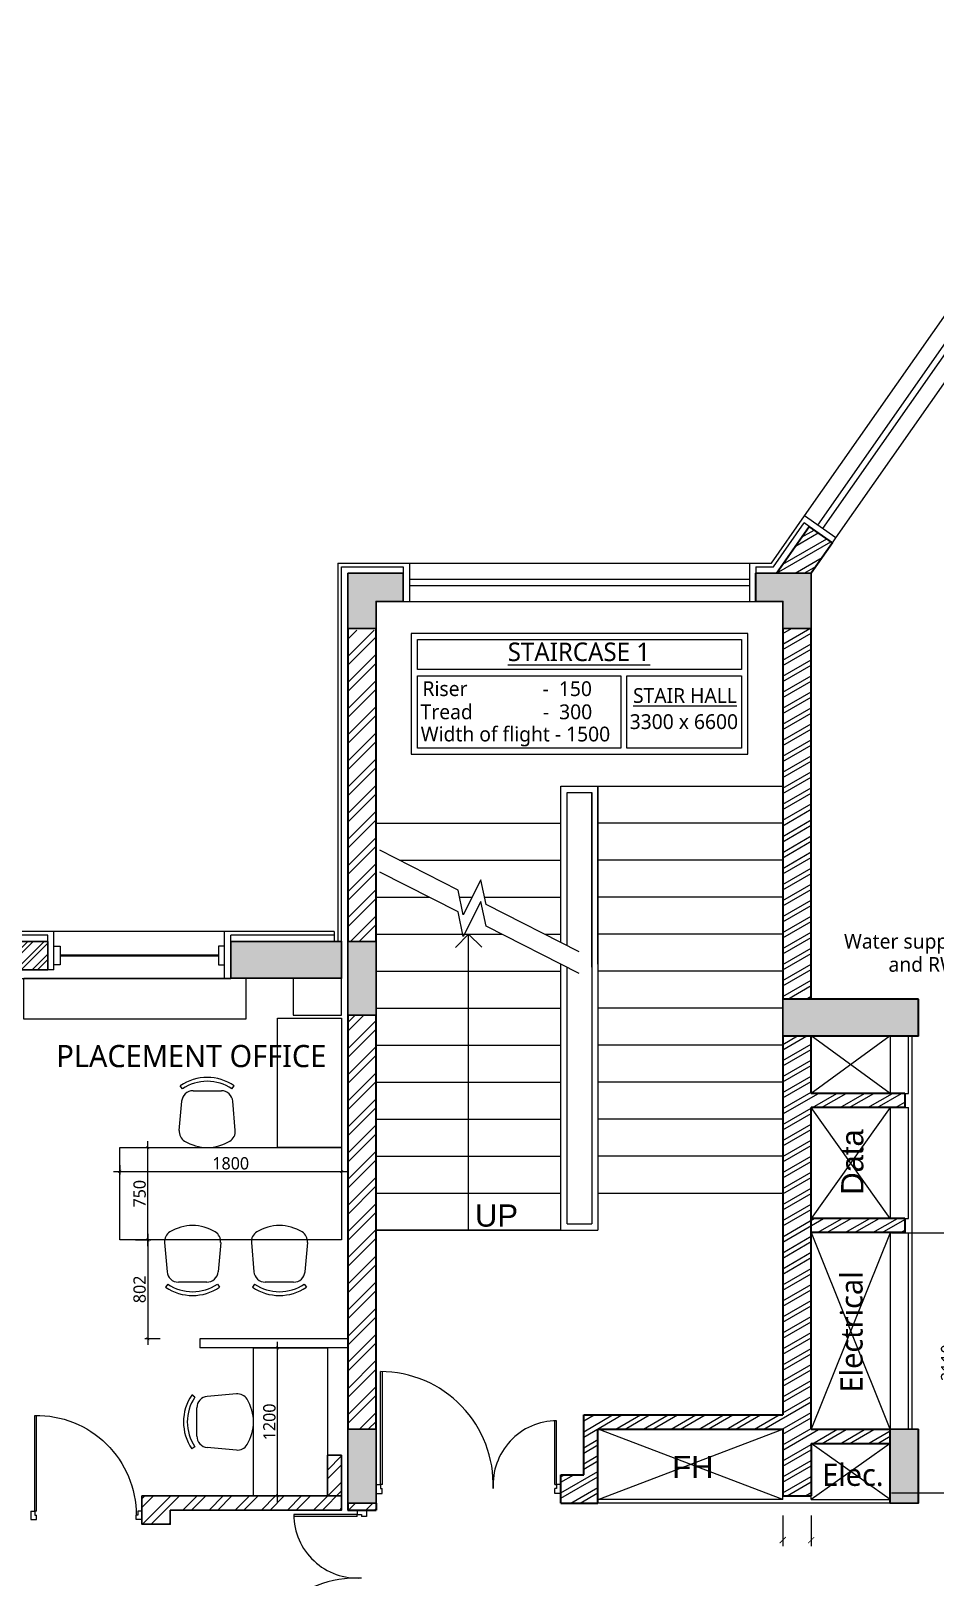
# Model space of a CAD drawing. Header units: millimetres. Extents: x 897770 to 1185420, y -692043 to -233237.
# Drawn here: x 924932 to 932268, y -358838 to -346295 of the extents above; entities that cross this region are included whole.
import ezdxf

# ---------------------------------------------------------------- set-up
doc = ezdxf.new("R2010")
doc.units = ezdxf.units.MM
doc.header["$MEASUREMENT"] = 0
doc.header["$PDMODE"] = 67
doc.layers.get('Defpoints').update_dxf_attribs({"color": 6})
for name, color, linetype in [('A-Anno Tags', 6, 'Continuous'), ('A-Elevation', 4, 'Continuous'), ('A-Steps', 3, 'Continuous'), ('A-Wall Patt', 8, 'Continuous'), ('A-Window', 4, 'Continuous'), ('S-Conc Patt', 9, 'Continuous')]:
    doc.layers.add(name, color=color, linetype=linetype)
for name, color, linetype, lineweight in [('A-Detail Lines', 8, 'Continuous', 25), ('A-Door', 4, 'Continuous', 9), ('A-DTLS-Elevation', 4, 'Continuous', 25), ('A-Wall Sec', 1, 'Continuous', 30), ('A-WIN', 5, 'Continuous', 25), ('DW Tags', 7, 'Continuous', 13), ('ele l', 6, 'Continuous', 15), ('elevation', 4, 'Continuous', 13), ('Fire pipe', 80, 'Continuous', 15), ('frntr', 32, 'Continuous', 13), ('I-Furniture', 34, 'Continuous', 13), ('P-SANR-FIXT', 6, 'Continuous', 9), ('S-Concrete', 40, 'Continuous', 30), ('ST CLADDING PLAN', 6, 'Continuous', 9), ('text', 7, 'Continuous', 5)]:
    doc.layers.add(name, color=color, linetype=linetype, lineweight=lineweight)
doc.layers.add('hatch', color=7, linetype='Continuous', lineweight=0, true_color=0x525252)
doc.styles.get("Standard").update_dxf_attribs({"font": 'trebuc.ttf'})
doc.dimstyles.new('IIITD_WD_M @ 50', dxfattribs={"dimscale": 50, "dimtxt": 2, "dimasz": 0.5, "dimexe": 0.5, "dimexo": 0.25, "dimgap": 0.3, "dimtad": 1, "dimdec": 0, "dimrnd": 1, "dimzin": 0, "dimdsep": 46, "dimtxsty": 'Standard', "dimblk": 'ARCHTICK', "dimcen": 0.2, "dimdle": 1, "dimclrd": 8, "dimclre": 9, "dimadec": 0, "dimazin": 0, "dimtfac": 1, "dimtdec": 0, "dimtofl": 0, "dimtmove": 0, "dimatfit": 0, "dimfxl": 1, "dimtolj": 1, "dimtzin": 0, "dimlwd": -1, "dimlwe": -1, "dimarcsym": 0})

# ---------------------------------------------------------------- blocks, each defined once
blk = doc.blocks.new('Big Door Garbage')
at = {"layer": 'A-Detail Lines', "lineweight": 18}
for centre, radius, start, end in [((-12515, 128703), 515, 270, 3.8969), ((-11085, 128703), 915, 177.8078, 270)]:
    blk.add_arc(centre, radius, start, end, dxfattribs=at)
at = {"layer": 'ele l', "lineweight": 18}
for p, q in [((-12550, 128778), (-12500, 128778)), ((-12550, 128703), (-12550, 128778)), ((-12550, 128703), (-12515, 128703)), ((-12515, 128738), (-12500, 128738)), ((-12515, 128703), (-12515, 128738)), ((-12515, 128703), (-12515, 128188)), ((-12499, 128703), (-12515, 128703)), ((-12500, 128778), (-12500, 128738)), ((-12499, 128703), (-12499, 128188)), ((-11101, 128703), (-11101, 127788)), ((-11101, 128703), (-11085, 128703)), ((-11100, 128778), (-11100, 128738)), ((-11050, 128778), (-11100, 128778)), ((-11085, 128738), (-11100, 128738)), ((-11085, 128703), (-11085, 128738)), ((-11050, 128703), (-11085, 128703)), ((-11085, 128703), (-11085, 127788)), ((-11050, 128703), (-11050, 128778))]:
    blk.add_line(p, q, dxfattribs=at)
blk = doc.blocks.new('WEREWGFWERG')
at = {"layer": 'A-Wall Patt'}
h = blk.add_hatch(dxfattribs=at)
h.set_pattern_fill('ANSI32', color=256, scale=250, style=0)
h.set_pattern_definition([(45, (11200, 500), (-66.291261, 66.291261), []), (45, (11244.19, 500), (-66.291261, 66.291261), [])])
h.paths.add_polyline_path([(924568, -353681), (924568, -353911), (925068, -353911), (925068, -353681)])
at = {"layer": 'A-Detail Lines'}
for p, q in [((925068, -353631, 0), (924568, -353631, 0)), ((924568, -353681, 0), (924568, -353631, 0)), ((925068, -353681, 0), (925068, -353631, 0))]:
    blk.add_line(p, q, dxfattribs=at)
at = {"layer": 'A-Wall Sec', "elevation": 0}
blk.add_lwpolyline([(924568, -353911), (924568, -353681), (925068, -353681), (925068, -353911)], close=True, dxfattribs=at)
blk.add_lwpolyline([(924568, -353911), (924568, -353681), (925068, -353681), (925068, -353911)], close=True, dxfattribs=at)
at = {"layer": 'A-WIN', "color": 2, "lineweight": 40}
blk.add_line((926453, -353796, 0), (925168, -353796, 0), dxfattribs=at)
at = {"layer": 'A-WIN', "color": 2, "lineweight": 40, "elevation": 0}
blk.add_lwpolyline([(922568, -353796), (924468, -353796)], dxfattribs=at)
blk.add_lwpolyline([(922568, -353796), (924468, -353796)], dxfattribs=at)
at = {"layer": 'A-Window'}
for p, q in [((926503, -353601, 0), (925118, -353601, 0)), ((922518, -353981, 0), (926503, -353981, 0))]:
    blk.add_line(p, q, dxfattribs=at)
at = {"layer": 'A-Window', "elevation": 0}
for points in [[(922518, -353601), (924518, -353601)], [(922518, -353721), (922568, -353721), (922568, -353871), (922518, -353871)], [(924518, -353721), (924468, -353721), (924468, -353871), (924518, -353871)], [(925118, -353721), (925168, -353721), (925168, -353871), (925118, -353871)], [(926503, -353721), (926453, -353721), (926453, -353871), (926503, -353871)]]:
    blk.add_lwpolyline(points, dxfattribs=at)
at = {"layer": 'ST CLADDING PLAN'}
for p, q in [((922518, -353981), (922518, -353601)), ((924518, -353911, 0), (924518, -353601, 0)), ((925118, -353601, 0), (924518, -353601, 0)), ((925118, -353911, 0), (925118, -353601, 0)), ((926503, -353981, 0), (926503, -353601, 0)), ((924518, -353911, 0), (924568, -353911, 0)), ((925118, -353911, 0), (925068, -353911, 0)), ((922518, -353981, 0), (922468, -353981)), ((926503, -353981, 0), (926553, -353981, 0))]:
    blk.add_line(p, q, dxfattribs=at)
blk = doc.blocks.new('ABL_Door_S - 1000 x 2100-11-3 Second Floor Lvl')
at = {"layer": 'A-Door'}
blk.add_arc((-450, -2.5), 900, 269.04503, 0, dxfattribs=at)
at = {"layer": 'ele l'}
for p, q in [((-500, 37.5), (-450, 37.5)), ((-500, -37.5), (-500, 37.5)), ((-450, 37.5), (-450, -2.5)), ((450, 37.5), (450, -2.5)), ((500, 37.5), (450, 37.5)), ((500, -37.5), (500, 37.5)), ((-500, -37.5), (-465, -37.5)), ((-465, -2.5), (-450, -2.5)), ((-465, -37.5), (-465, -2.5)), ((-465, -37.5), (-465, -902.4)), ((-450, -37.5), (-465, -37.5)), ((-450, -37.5), (-450, -902.5)), ((465, -2.5), (450, -2.5)), ((465, -37.5), (465, -2.5)), ((500, -37.5), (465, -37.5))]:
    blk.add_line(p, q, dxfattribs=at)
blk = doc.blocks.new('chair1')
at = {"layer": 'frntr'}
for p, q in [((-320, 228), (-84, 207)), ((16, 201), (42, 219)), ((1, 115), (1, -115)), ((-320, -228), (-84, -207)), ((16, -201), (42, -219))]:
    blk.add_line(p, q, dxfattribs=at)
for centre, radius, start, end in [((-108, 0), 351, 148.407, 211.593), ((-328, 135), 92.9, 85.0303, 148.407), ((-92, 115), 92.9, 0, 85.0303), ((-278, 0), 356, 325.6197, 34.3803), ((-278, 0), 387, 325.6197, 34.3803), ((-92, -115), 92.9, 274.9697, 0), ((-328, -135), 92.9, 211.593, 274.9697)]:
    blk.add_arc(centre, radius, start, end, dxfattribs=at)
blk = doc.blocks.new('_ArchTick')
at = {"color": 0, "linetype": 'ByBlock', "const_width": 0.15}
blk.add_lwpolyline([(-0.5, -0.5), (0.5, 0.5)], dxfattribs=at)
blk = doc.blocks.new('*D1117')
at = {"layer": 'Defpoints', "color": 0, "transparency": 16777216}
for p in [(925653, -355484), (927453, -355484), (927453, -355548)]:
    blk.add_point(p, dxfattribs=at)
at = {"layer": 'P-SANR-FIXT', "color": 8, "transparency": 16777216}
blk.add_line((925603, -355548), (927503, -355548), dxfattribs=at)
at = {"layer": 'P-SANR-FIXT', "color": 9, "transparency": 16777216}
for p, q in [((925653, -355497), (925653, -355573)), ((927453, -355497), (927453, -355573))]:
    blk.add_line(p, q, dxfattribs=at)
at = {"layer": 'P-SANR-FIXT', "color": 8, "transparency": 16777216, "xscale": 25, "yscale": 25, "zscale": 25, "rotation": 180}
blk.add_blockref('_ArchTick', (925653, -355548), dxfattribs=at)
at = {"layer": 'P-SANR-FIXT', "color": 8, "transparency": 16777216, "xscale": 25, "yscale": 25, "zscale": 25}
blk.add_blockref('_ArchTick', (927453, -355548), dxfattribs=at)
at = {"layer": 'P-SANR-FIXT', "color": 0, "transparency": 16777216, "insert": (926553, -355482), "char_height": 100, "attachment_point": 5}
blk.add_mtext('\\A1;1800', dxfattribs=at)
blk = doc.blocks.new('*D1118')
at = {"layer": 'Defpoints', "color": 0, "transparency": 16777216}
for p in [(925653, -355353), (925880, -355353), (925653, -356103)]:
    blk.add_point(p, dxfattribs=at)
at = {"layer": 'P-SANR-FIXT', "color": 8, "transparency": 16777216}
blk.add_line((925880, -356153), (925880, -355303), dxfattribs=at)
at = {"layer": 'P-SANR-FIXT', "color": 9, "transparency": 16777216}
for p, q in [((925780, -355353), (925905, -355353)), ((925780, -356103), (925905, -356103))]:
    blk.add_line(p, q, dxfattribs=at)
at = {"layer": 'P-SANR-FIXT', "color": 8, "transparency": 16777216, "xscale": 25, "yscale": 25, "zscale": 25}
for p, rotation in [((925880, -355353), 90), ((925880, -356103), 270)]:
    blk.add_blockref('_ArchTick', p, dxfattribs=dict(at, rotation=rotation))
at = {"layer": 'P-SANR-FIXT', "color": 0, "transparency": 16777216, "insert": (925814, -355728), "char_height": 100, "attachment_point": 5, "rotation": 90}
blk.add_mtext('\\A1;750', dxfattribs=at)
blk = doc.blocks.new('*D1119')
at = {"layer": 'Defpoints', "color": 0, "transparency": 16777216}
for p in [(926738, -356979, 0), (926933, -356979), (926738, -358179, 0)]:
    blk.add_point(p, dxfattribs=at)
at = {"layer": 'P-SANR-FIXT', "color": 8, "transparency": 16777216}
blk.add_line((926933, -358229), (926933, -356929), dxfattribs=at)
at = {"layer": 'P-SANR-FIXT', "color": 9, "transparency": 16777216}
for p, q in [((926833, -356979), (926958, -356979)), ((926833, -358179), (926958, -358179))]:
    blk.add_line(p, q, dxfattribs=at)
at = {"layer": 'P-SANR-FIXT', "color": 8, "transparency": 16777216, "xscale": 25, "yscale": 25, "zscale": 25}
for p, rotation in [((926933, -356979), 90), ((926933, -358179), 270)]:
    blk.add_blockref('_ArchTick', p, dxfattribs=dict(at, rotation=rotation))
at = {"layer": 'P-SANR-FIXT', "color": 0, "transparency": 16777216, "insert": (926867, -357579), "char_height": 100, "attachment_point": 5, "rotation": 90}
blk.add_mtext('\\A1;1200', dxfattribs=at)
blk = doc.blocks.new('*D983')
at = {"layer": 'Defpoints', "color": 0, "transparency": 16777216}
for p in [(925653, -356103), (925880, -356904), (926303, -356904)]:
    blk.add_point(p, dxfattribs=at)
at = {"layer": 'P-SANR-FIXT', "color": 8, "transparency": 16777216}
blk.add_line((925880, -356053), (925880, -356954), dxfattribs=at)
at = {"layer": 'P-SANR-FIXT', "color": 9, "transparency": 16777216}
for p, q in [((925780, -356103), (925905, -356103)), ((925980, -356904), (925855, -356904))]:
    blk.add_line(p, q, dxfattribs=at)
at = {"layer": 'P-SANR-FIXT', "color": 8, "transparency": 16777216, "xscale": 25, "yscale": 25, "zscale": 25}
for p, rotation in [((925880, -356103), 90), ((925880, -356904), 270)]:
    blk.add_blockref('_ArchTick', p, dxfattribs=dict(at, rotation=rotation))
at = {"layer": 'P-SANR-FIXT', "color": 0, "transparency": 16777216, "insert": (925814, -356504), "char_height": 100, "attachment_point": 5, "rotation": 90}
blk.add_mtext('\\A1;802', dxfattribs=at)
blk = doc.blocks.new('ERFWERWERG')
at = {"layer": 'A-Detail Lines', "ltscale": 3}
for p, q in [((931903, -269525, 0), (931263, -269059, 0)), ((931903, -269059, 0), (931263, -269525)), ((931903, -270540, 0), (931263, -269640)), ((931903, -269640, 0), (931263, -270540)), ((931903, -270655, 0), (931263, -272249)), ((931903, -272249, 0), (931264, -270655)), ((931033, -272819), (929533, -272249)), ((929533, -272819), (931033, -272249)), ((931903, -272819), (931263, -272364)), ((931903, -272364), (931263, -272819))]:
    blk.add_line(p, q, dxfattribs=at)
at = {"layer": 'A-Elevation'}
for p, q in [((931903, -269059, 0), (931903, -269525, 0)), ((931903, -269640, 0), (931903, -270540, 0)), ((931903, -270655, 0), (931903, -272249, 0))]:
    blk.add_line(p, q, dxfattribs=at)
at = {"layer": 'A-Wall Sec', "lineweight": 35}
for p, q in [((932023, -269525), (932023, -269640)), ((932023, -270540), (932023, -270655)), ((931033, -272789), (931263, -272789))]:
    blk.add_line(p, q, dxfattribs=at)
at = {"layer": 'DW Tags'}
for p, q in [((931033, -272949), (931033, -273199)), ((931263, -272949), (931263, -273199))]:
    blk.add_line(p, q, dxfattribs=at)
at = {"layer": 'ele l'}
for p, q in [((932053, -269525, 0), (932053, -269059, 0)), ((932083, -272249, 0), (932083, -269059, 0)), ((932023, -269525), (932053, -269525, 0)), ((932023, -269640), (932053, -269640, 0)), ((932053, -270540, 0), (932053, -269640, 0)), ((932023, -270540), (932053, -270540, 0)), ((932023, -270655), (932053, -270655, 0)), ((932053, -272249, 0), (932053, -270655, 0)), ((931033, -272819), (931033, -272789)), ((931263, -272819), (931263, -272789)), ((931033, -272819), (929533, -272819)), ((931903, -272849), (929533, -272849)), ((931263, -272819), (931903, -272819))]:
    blk.add_line(p, q, dxfattribs=at)
at = {"layer": 'DW Tags', "xscale": 50, "yscale": 50, "zscale": 50}
blk.add_blockref('_ArchTick', (931033, -273149), dxfattribs=at)
at = {"layer": 'DW Tags', "xscale": 50, "yscale": 50, "zscale": 50, "rotation": 180}
blk.add_blockref('_ArchTick', (931263, -273149), dxfattribs=at)
at = {"layer": 'A-Anno Tags', "char_height": 180, "attachment_point": 5, "rotation": 90, "line_spacing_factor": 0.938532}
for s, insert in [('\\fArial|b0|i0|c0|p34|;Data', (931597, -270082)), ('Electrical', (931591, -271460))]:
    blk.add_mtext(s, dxfattribs=dict(at, insert=insert))
at = {"layer": 'A-Anno Tags', "char_height": 180, "attachment_point": 5, "line_spacing_factor": 0.938532}
for s, insert in [('{\\fArial|b0|i0|c0|p34;FH}', (930303, -272556)), ('Elec.', (931601, -272621))]:
    blk.add_mtext(s, dxfattribs=dict(at, insert=insert))
blk = doc.blocks.new('gf colmn')
at = {"layer": 'S-Conc Patt'}
for points in [[(675307, -265304), (675757, -265304), (675757, -265534), (675537, -265534), (675537, -265754), (675307, -265754)], [(679067, -265304), (678617, -265304), (678617, -265534), (678837, -265534), (678837, -265754), (679067, -265754)], [(675307, -268892), (675537, -268892), (675537, -268292), (675307, -268292)], [(679937, -269059), (679937, -268759), (678837, -268759), (678837, -269059)], [(675307, -272849), (675537, -272849), (675537, -272249), (675307, -272249)], [(679707, -272849), (679937, -272849), (679937, -272249), (679707, -272249)]]:
    blk.add_hatch(color=256, dxfattribs=at).paths.add_polyline_path(points)
at = {"layer": 'S-Concrete', "elevation": 0}
for points in [[(675307, -265304), (675757, -265304), (675757, -265534), (675537, -265534), (675537, -265754), (675307, -265754)], [(679067, -265304), (678617, -265304), (678617, -265534), (678837, -265534), (678837, -265754), (679067, -265754)], [(675537, -268292), (675307, -268292), (675307, -268892), (675537, -268892)], [(679937, -269059), (679937, -268759), (678837, -268759), (678837, -269059)], [(675537, -272249), (675307, -272249), (675307, -272849), (675537, -272849)], [(679937, -272249), (679707, -272249), (679707, -272849), (679937, -272849)]]:
    blk.add_lwpolyline(points, close=True, dxfattribs=at)
blk = doc.blocks.new('perg colmn')
at = {"color": 6}
blk.add_blockref('gf colmn', (151142, -5934, 0), dxfattribs=at)
blk = doc.blocks.new('block rt')
at = {"layer": 'S-Conc Patt'}
for points in [[(826450, -271239), (826900, -271239), (826900, -271469), (826680, -271469), (826680, -271689), (826450, -271689)], [(830210, -271239), (829760, -271239), (829760, -271469), (829980, -271469), (829980, -271689), (830210, -271689)], [(826450, -274826), (826680, -274826), (826680, -274226), (826450, -274226)], [(831080, -274994), (831080, -274694), (829980, -274694), (829980, -274994)], [(826450, -278784), (826680, -278784), (826680, -278184), (826450, -278184)], [(830850, -278784), (831080, -278784), (831080, -278184), (830850, -278184)]]:
    blk.add_hatch(color=256, dxfattribs=at).paths.add_polyline_path(points)
at = {"layer": 'S-Concrete'}
for points in [[(826450, -271239), (826900, -271239), (826900, -271469), (826680, -271469), (826680, -271689), (826450, -271689)], [(830210, -271239), (829760, -271239), (829760, -271469), (829980, -271469), (829980, -271689), (830210, -271689)], [(831080, -274994), (831080, -274694), (829980, -274694), (829980, -274994)], [(826680, -278184), (826450, -278184), (826450, -278784), (826680, -278784)], [(831080, -278184), (830850, -278184), (830850, -278784), (831080, -278784)]]:
    blk.add_lwpolyline(points, close=True, dxfattribs=at)
at = {"layer": 'S-Concrete', "elevation": 0}
blk.add_lwpolyline([(826680, -274226), (826450, -274226), (826450, -274826), (826680, -274826)], close=True, dxfattribs=at)
blk = doc.blocks.new('block lft')
at = {"layer": 'S-Conc Patt'}
blk.add_hatch(color=256, dxfattribs=at).paths.add_polyline_path([(826400, -274526), (826400, -274226), (825500, -274226), (825500, -274526)])
at = {"layer": 'S-Concrete', "elevation": 0}
blk.add_lwpolyline([(825500, -274226), (825500, -274526), (826400, -274526), (826400, -274226)], close=True, dxfattribs=at)
blk = doc.blocks.new('block rt lft')
at = {"color": 6}
for name in ['block rt', 'block lft']:
    blk.add_blockref(name, (0, 0), dxfattribs=at)
blk = doc.blocks.new('*D1926')
at = {"layer": 'Defpoints', "color": 0, "transparency": 16777216}
for p in [(931903, -356044, 0), (932432, -356044), (931903, -358154, 0)]:
    blk.add_point(p, dxfattribs=at)
at = {"layer": 'P-SANR-FIXT', "color": 9, "transparency": 16777216}
for p, q in [((931915, -356044), (932457, -356044)), ((931915, -358154), (932457, -358154))]:
    blk.add_line(p, q, dxfattribs=at)
at = {"layer": 'P-SANR-FIXT', "color": 8, "transparency": 16777216}
blk.add_line((932432, -358204), (932432, -355994), dxfattribs=at)
at = {"layer": 'P-SANR-FIXT', "color": 8, "transparency": 16777216, "xscale": 25, "yscale": 25, "zscale": 25}
for p, rotation in [((932432, -356044), 90), ((932432, -358154), 270)]:
    blk.add_blockref('_ArchTick', p, dxfattribs=dict(at, rotation=rotation))
at = {"layer": 'P-SANR-FIXT', "color": 0, "transparency": 16777216, "insert": (932366, -357099), "char_height": 100, "attachment_point": 5, "rotation": 90}
blk.add_mtext('\\A1;2110', dxfattribs=at)

msp = doc.modelspace()

# ---------------------------------------------------------------- hatches: boundary and pattern name
at = {"layer": 'A-Wall Patt'}
h = msp.add_hatch(dxfattribs=at)
h.set_pattern_fill('ANSI32', color=256, scale=300, angle=345, style=0)
h.paths.add_polyline_path([(931262.5, -351143.1), (931032.5, -351143.1), (931032.5, -351310.9), (931262.5, -351310.9)])
h.paths.add_polyline_path([(931434.6, -350447.3), (931246.2, -350315.4), (930981.8, -350693.1), (931262.5, -350693.1)])
h.paths.add_polyline_path([(929302.5, -358013.1), (929232.5, -358013.1), (929232.5, -358238.1), (929302.5, -358238.1)])
h.paths.add_polyline_path([(929302.5, -358008.1), (929232.5, -358008.1), (929232.5, -358013.1), (929302.5, -358013.1)])
h.paths.add_polyline_path([(929417.5, -358013.1), (929302.5, -358013.1), (929302.5, -358238.1), (929417.5, -358238.1)])
h.paths.add_polyline_path([(929417.5, -358008.1), (929302.5, -358008.1), (929302.5, -358013.1), (929417.5, -358013.1)])
h.paths.add_polyline_path([(932022.5, -354913.8), (931262.5, -354913.8), (931262.5, -355028.8), (932022.5, -355028.8)])
h.paths.add_polyline_path([(929532.5, -358013.1), (929417.5, -358013.1), (929417.5, -358238.1), (929532.5, -358238.1)])
h.paths.add_polyline_path([(931902.5, -357641.7), (931262.5, -357641.7), (931262.5, -354448.4), (931147.5, -354448.4), (931147.5, -358013.1), (931262.5, -358013.1), (931262.5, -357756.7), (931902.5, -357756.7)])
h.paths.add_polyline_path([(932017.5, -355928.8), (931262.5, -355928.8), (931262.5, -356043.8), (932017.5, -356043.8)])
h.paths.add_polyline_path([(931147.5, -353795.6), (931032.5, -353795.6), (931032.5, -354148.4), (931147.5, -354148.4)])
h.paths.add_polyline_path([(931262.5, -353795.6), (931147.5, -353795.6), (931147.5, -354148.4), (931262.5, -354148.4)])
h.paths.add_polyline_path([(929417.5, -357523.1), (929417.5, -358013.1), (929532.5, -358013.1), (929532.5, -357638.1), (931032.5, -357638.1), (931032.5, -358013.1), (931147.5, -358013.1), (931147.5, -354448.4), (931032.5, -354448.4), (931032.5, -357523.1)])
h.paths.add_polyline_path([(931147.5, -351310.9), (931032.5, -351310.9), (931032.5, -353795.6), (931147.5, -353795.6)])
h.paths.add_polyline_path([(931262.5, -351310.9), (931147.5, -351310.9), (931147.5, -353795.6), (931262.5, -353795.6)])
h.paths.add_polyline_path([(932022.5, -356043.8), (932022.5, -355928.8), (932017.5, -355928.8), (932017.5, -356043.8)])
h.paths.add_polyline_path([(931262.5, -358208.1), (931262.5, -358208.1), (931262.5, -358013.1), (931147.5, -358013.1), (931147.5, -358178.1), (931262.5, -358178.1)])
h.paths.add_polyline_path([(931032.5, -358178.1), (931147.5, -358178.1), (931147.5, -358013.1), (931032.5, -358013.1)])
h = msp.add_hatch(dxfattribs=at)
h.set_pattern_fill('ANSI32', color=256, scale=400, style=0)
h.set_pattern_definition([(45, (-1e-05, 149200.5), (-106.066017, 106.066017), []), (45, (70.71, 149200.5), (-106.066017, 106.066017), [])])
h.paths.add_polyline_path([(927502.5, -353680.6), (927732.5, -353680.6), (927732.5, -351154.9), (927502.5, -351154.9)])
h = msp.add_hatch(dxfattribs=at)
h.set_pattern_fill('ANSI32', color=256, scale=400, style=0)
h.set_pattern_definition([(45, (2e-08, 149200.5), (-106.066017, 106.066017), []), (45, (70.71, 149200.5), (-106.066017, 106.066017), [])])
h.paths.add_polyline_path([(927732.5, -354280.6), (927502.5, -354280.6), (927502.5, -357637.3), (927732.5, -357638.1)])
h = msp.add_hatch(dxfattribs=at)
h.set_pattern_fill('ANSI32', color=256, scale=400, style=0)
h.paths.add_polyline_path([(927452.6, -357849.8), (927337.6, -357849.8), (927337.6, -358179.4), (927452.6, -358179.4)])
h.paths.add_polyline_path([(927452.6, -358294.4), (927452.6, -358179.4), (925831.9, -358179.4), (925831.9, -358409.4), (926061.9, -358409.4), (926061.9, -358294.4)])
h.paths.add_polyline_path([(927502.6, -358238.1), (927502.6, -358294.4), (927732.5, -358294.4), (927732.5, -358238.1)])
at = {"layer": 'hatch'}
h = msp.add_hatch(color=256, dxfattribs=at)
h.paths.add_polyline_path([(932132.5, -354148.4), (932117.5, -354148.4), (932117.5, -354448.4), (932132.5, -354448.4)])
h.paths.add_polyline_path([(931032.5, -354448.4), (932117.5, -354448.4), (932117.5, -354148.4), (931032.5, -354148.4)])
msp.add_hatch(color=256, dxfattribs=at).paths.add_polyline_path([(932132.5, -358238.1), (931902.5, -358238.1), (931902.5, -357788.1), (932132.5, -357788.1)])

# ---------------------------------------------------------------- linework, layer by layer
at = {"layer": 'A-Anno Tags'}
for p in [(928378, -353730.6), (928482.5, -356023.1), (928590.1, -353727.7)]:
    msp.add_line(p, (928482.5, -353623.1), dxfattribs=at)
at = {"layer": 'A-DTLS-Elevation', "ltscale": 0.5}
for p, q in [((931209.4, -350228.6, 0), (933963.7, -346295, 0)), ((931463.3, -350406.4, 0), (934217.6, -346472.8, 0))]:
    msp.add_line(p, q, dxfattribs=at)
at = {"layer": 'A-Elevation'}
for p, q in [((929532.5, -352423.1, 0), (931032.5, -352423.1, 0)), ((927732.5, -352723.1, 0), (929232.5, -352723.1, 0)), ((931032.5, -352723.1, 0), (929532.5, -352723.1, 0)), ((927921.1, -353023.1, 0), (929232.5, -353023.1, 0)), ((931032.5, -353023.1, 0), (929532.5, -353023.1, 0)), ((927732.5, -353323.1, 0), (928164.7, -353323.1, 0)), ((928410.3, -353323.1, 0), (928511.6, -353323.1, 0)), ((928612.9, -353323.1, 0), (929232.5, -353323.1, 0)), ((931032.5, -353323.1, 0), (929532.5, -353323.1, 0)), ((927732.5, -353623.1, 0), (928755.3, -353623.1, 0)), ((929102.2, -353623.1, 0), (929232.5, -353623.1, 0)), ((931032.5, -353623.1, 0), (929532.5, -353623.1, 0)), ((927732.5, -353923.1, 0), (929232.5, -353923.1, 0)), ((931032.5, -353923.1, 0), (929532.5, -353923.1, 0)), ((927732.5, -354223.1, 0), (929232.5, -354223.1, 0)), ((931032.5, -354223.1, 0), (929532.5, -354223.1, 0)), ((927732.5, -354523.1, 0), (929232.5, -354523.1, 0)), ((931032.5, -354523.1, 0), (929532.5, -354523.1, 0)), ((927732.5, -354823.1, 0), (929232.5, -354823.1, 0)), ((931032.5, -354823.1, 0), (929532.5, -354823.1, 0)), ((927732.5, -355123.1, 0), (929232.5, -355123.1, 0)), ((931032.5, -355123.1, 0), (929532.5, -355123.1, 0)), ((927732.5, -355423.1, 0), (929232.5, -355423.1, 0)), ((931032.5, -355423.1, 0), (929532.5, -355423.1, 0)), ((927732.5, -355723.1, 0), (929232.5, -355723.1, 0)), ((929532.5, -355723.1, 0), (931032.5, -355723.1, 0)), ((929232.5, -356023.1, 0), (927732.5, -356023.1, 0)), ((927732.5, -356023.1, 0), (929232.5, -356023.1, 0))]:
    msp.add_line(p, q, dxfattribs=at)
at = {"layer": 'A-Steps'}
for p, q in [((929232.5, -353689.3, 0), (929232.5, -352423.1, 0)), ((929232.5, -352423.1, 0), (929532.5, -352423.1, 0)), ((929532.5, -352423.1, 0), (929532.5, -356023.1, 0)), ((929532.5, -353865.5, 0), (929532.5, -352423.1, 0)), ((928398.4, -353265.6, 0), (927761.6, -352942.1, 0)), ((928398.4, -353441.8, 0), (927761.6, -353118.3, 0)), ((928583.5, -353181.5, 0), (928439.7, -353464.6, 0)), ((928624.8, -353380.6, 0), (928583.5, -353181.5, 0)), ((928439.7, -353464.6, 0), (928398.4, -353265.6, 0)), ((928439.7, -353640.8, 0), (928398.4, -353441.8, 0)), ((928583.5, -353357.7, 0), (928439.7, -353640.8, 0)), ((928624.8, -353556.8, 0), (928583.5, -353357.7, 0)), ((929380.4, -353764.4, 0), (928624.8, -353380.6, 0)), ((929380.4, -353940.6, 0), (928624.8, -353556.8, 0)), ((929232.5, -356023.1, 0), (929232.5, -353865.5, 0)), ((929232.5, -356023.1, 0), (929532.5, -356023.1, 0))]:
    msp.add_line(p, q, dxfattribs=at)
at = {"layer": 'A-Wall Patt'}
for p, q in [((930955.7, -350643.1, 0), (931205.3, -350286.7, 0)), ((931246.2, -350315.4, 0), (931205.3, -350286.7, 0)), ((927452.6, -353680.6, 0), (927452.6, -350643.1, 0)), ((927452.6, -350643.1, 0), (927952.5, -350643.1, 0)), ((927952.5, -350643.1, 0), (927952.5, -350693.1, 0)), ((930812.5, -350643.1, 0), (930955.7, -350643.1, 0)), ((930812.5, -350643.1, 0), (930812.5, -350693.1, 0)), ((927392.5, -353630.6, 0), (926552.6, -353630.6, 0)), ((926552.6, -353680.6, 0), (926552.6, -353630.6, 0)), ((927392.5, -353630.6, 0), (926552.6, -353630.6, 0)), ((926552.6, -353680.6, 0), (926552.6, -353630.6, 0))]:
    msp.add_line(p, q, dxfattribs=at)
at = {"layer": 'A-Wall Patt', "elevation": 0}
for points in [[(928067.5, -351233.1), (930697.5, -351233.1), (930697.5, -351475.4), (928067.5, -351475.4)], [(928067.5, -351525.4), (929717.5, -351525.4), (929717.5, -352113.1), (928067.5, -352113.1)], [(929767.5, -351525.4), (930697.5, -351525.4), (930697.5, -352113.1), (929767.5, -352113.1)]]:
    msp.add_lwpolyline(points, close=True, dxfattribs=at)
at = {"layer": 'A-Wall Sec', "lineweight": 35}
for p, q in [((930981.8, -350693.1, 0), (931246.2, -350315.4, 0)), ((931434.6, -350447.3, 0), (931246.2, -350315.4, 0)), ((931434.6, -350447.3, 0), (931262.5, -350693.1, 0)), ((927502.5, -351143.1, 0), (927502.5, -353680.6, 0)), ((927732.5, -353680.6, 0), (927732.5, -351143.1, 0)), ((931032.5, -351143.1, 0), (931032.5, -354148.4, 0)), ((931032.5, -351143.1, 0), (931032.5, -354148.4, 0)), ((931262.5, -354148.4, 0), (931262.5, -351143.1, 0)), ((931262.5, -354148.4, 0), (931262.5, -351143.1, 0)), ((927502.6, -354280.6, 0), (927502.5, -357638.1, 0)), ((927732.5, -357638.1, 0), (927732.5, -354280.6, 0)), ((931032.5, -354448.4, 0), (931032.5, -357523.1, 0)), ((931032.5, -354448.4, 0), (931032.5, -357334.9, 0)), ((931262.5, -354913.8, 0), (931262.5, -354448.4, 0)), ((931262.5, -354913.8, 0), (931262.5, -354461, 0)), ((932022.5, -354913.8, 0), (931262.5, -354913.8, 0)), ((932022.5, -355028.8, 0), (931262.5, -355028.8, 0)), ((931262.5, -357638.1, 0), (931262.5, -355028.8, 0)), ((931262.5, -357334.9, 0), (931262.5, -355734.7, 0)), ((932022.5, -355928.8, 0), (931262.5, -355928.8, 0)), ((932022.5, -356043.8, 0), (931262.5, -356043.8, 0)), ((929417.5, -357523.1, 0), (931032.5, -357523.1, 0)), ((929417.5, -358008.1, 0), (929417.5, -357523.1, 0)), ((929532.5, -357638.1, 0), (931032.5, -357638.1, 0)), ((929532.5, -358238.1, 0), (929532.5, -357638.1, 0)), ((931032.5, -357638.1, 0), (931032.5, -358178.1, 0)), ((931262.5, -357638.1, 0), (931902.5, -357638.1, 0)), ((931262.5, -357753.1, 0), (931902.5, -357753.1, 0)), ((931262.5, -357753.1, 0), (931262.5, -358178.1, 0)), ((929232.5, -358238.1, 0), (929232.5, -358008.1, 0)), ((929232.5, -358008.1, 0), (929417.5, -358008.1, 0)), ((927502.5, -358238.1, 0), (927502.6, -358295.6, 0)), ((927502.6, -358295.6, 0), (927732.6, -358295.6, 0)), ((927732.5, -358238.1, 0), (927732.6, -358295.6, 0)), ((929232.5, -358238.1, 0), (929532.5, -358238.1, 0))]:
    msp.add_line(p, q, dxfattribs=at)
at = {"layer": 'A-Wall Sec'}
for p, q in [((927337.6, -358179.4, 0), (927337.6, -357849.8, 0)), ((927337.6, -357849.8, 0), (927452.6, -357849.8, 0)), ((927452.6, -358179.4, 0), (927337.6, -358179.4, 0))]:
    msp.add_line(p, q, dxfattribs=at)
at = {"layer": 'A-Wall Sec', "elevation": 0}
for points in [[(927452.6, -358179.4), (927452.6, -357849.8), (927452.6, -357849.8)], [(925831.9, -358179.4), (925831.9, -358409.4), (926061.9, -358409.4), (926061.9, -358294.4)], [(925831.9, -358179.4), (927452.6, -358179.4)], [(927452.6, -358179.4), (927452.6, -358294.4), (926061.9, -358294.4)], [(927732.5, -358238.1), (927732.5, -358294.4), (927502.6, -358294.4), (927502.6, -358238.1)]]:
    msp.add_lwpolyline(points, dxfattribs=at)
at = {"layer": 'ele l'}
for p, q in [((931315.8, -350303.1, 0), (934070.2, -346369.5, 0)), ((931356.8, -350331.8, 0), (934111.1, -346398.2, 0)), ((928002.5, -350743.1, 0), (930762.5, -350743.1, 0)), ((928002.5, -350793.1, 0), (930762.5, -350793.1, 0)), ((929282.5, -353714.7, 0), (929282.5, -352473.1, 0)), ((929282.5, -352473.1, 0), (929482.5, -352473.1, 0)), ((929482.5, -352473.1, 0), (929482.5, -355973.1, 0)), ((929482.5, -353890.9, 0), (929482.5, -352473.1, 0)), ((929282.5, -355973.1, 0), (929282.5, -353890.9, 0)), ((929282.5, -355973.1, 0), (929482.5, -355973.1, 0))]:
    msp.add_line(p, q, dxfattribs=at)
at = {"layer": 'ele l', "elevation": 0}
msp.add_lwpolyline([(928017.5, -352163.1), (930747.5, -352163.1), (930747.5, -351183.1), (928017.5, -351183.1)], close=True, dxfattribs=at)
at = {"layer": 'elevation', "ltscale": 5}
for p, q in [((928002.5, -350613.1, 0), (930762.5, -350613.1, 0)), ((928002.5, -350923.1, 0), (930762.5, -350923.1, 0))]:
    msp.add_line(p, q, dxfattribs=at)
at = {"layer": 'Fire pipe', "elevation": 0}
msp.add_lwpolyline([(927060.1, -353980.6), (927060.1, -354280.6), (927452.6, -354280.6), (927452.6, -353980.7), (927060.1, -353980.7)], dxfattribs=at)
at = {"layer": 'frntr', "elevation": 0}
for points in [[(924875, -353980.7), (926674.6, -353980.7), (926674.6, -354310.7), (924875, -354310.7)], [(927452.6, -354302.7), (927452.6, -355352.7), (926932.6, -355352.7), (926932.6, -354302.7)], [(925652.6, -355352.7), (927452.6, -355352.7), (927452.6, -356102.7), (925652.6, -356102.7)], [(926737.6, -358179.4), (926737.6, -356979.4), (927337.6, -356979.4), (927337.6, -358179.4)]]:
    msp.add_lwpolyline(points, close=True, dxfattribs=at)
at = {"layer": 'P-SANR-FIXT'}
for p, q in [((926302.6, -356904.4, 0), (926302.6, -356979.4, 0)), ((927502.6, -356904.4, 0), (926302.6, -356904.4, 0)), ((927502.6, -356979.4, 0), (926302.6, -356979.4, 0))]:
    msp.add_line(p, q, dxfattribs=at)
at = {"layer": 'ST CLADDING PLAN'}
for p, q in [((930940.1, -350613.1, 0), (931209.4, -350228.6, 0)), ((931463.3, -350406.4, 0), (931209.4, -350228.6, 0)), ((931434.6, -350447.3, 0), (931463.3, -350406.4, 0)), ((927422.5, -350613.1, 0), (927422.5, -353680.6, 0)), ((927422.5, -350613.1, 0), (928002.5, -350613.1, 0)), ((928002.5, -350613.1, 0), (928002.5, -350923.1, 0)), ((930762.5, -350613.1, 0), (930940.1, -350613.1, 0)), ((930762.5, -350613.1, 0), (930762.5, -350923.1, 0)), ((927952.5, -350923.1, 0), (928002.5, -350923.1, 0)), ((930762.5, -350923.1, 0), (930812.5, -350923.1, 0)), ((927392.5, -353600.6, 0), (926502.6, -353600.6, 0)), ((927392.5, -353600.6, 0), (926502.6, -353600.6, 0)), ((927392.5, -353600.6, 0), (927392.5, -353680.6, 0)), ((927392.5, -353600.6, 0), (927392.5, -353680.6, 0))]:
    msp.add_line(p, q, dxfattribs=at)

# ---------------------------------------------------------------- block references
at = {"color": 6}
for name in ['block rt lft', 'perg colmn']:
    msp.add_blockref(name, (101053, -79454.6, 0), dxfattribs=at)
at = {"layer": 'A-Detail Lines'}
for p, rotation in [((916682.5, -229382.7, 0), 180), ((798877.3, -370845.6, 0), 270)]:
    msp.add_blockref('Big Door Garbage', p, dxfattribs=dict(at, rotation=rotation))
at = {"layer": 'A-Door'}
msp.add_blockref('WEREWGFWERG', (0, 0, 0), dxfattribs=at)
at = {"layer": 'A-Door', "xscale": -0.900000000023283, "yscale": 0.900000000023283, "zscale": 0.9, "rotation": 180}
msp.add_blockref('ABL_Door_S - 1000 x 2100-11-3 Second Floor Lvl', (925381.9, -358338.2, 0), dxfattribs=at)
at = {"layer": 'ele l'}
msp.add_blockref('ERFWERWERG', (0, -85389, 0), dxfattribs=at)
at = {"layer": 'I-Furniture'}
for p, rotation in [((926362.3, -354893.9, 0), 90), ((926243.6, -356444.8), 270), ((926948.3, -356444.8), 270), ((926278.8, -357579.4, 0), 180)]:
    msp.add_blockref('chair1', p, dxfattribs=dict(at, rotation=rotation))

# ---------------------------------------------------------------- texts
at = {"layer": 'A-Anno Tags'}
for s, height, p in [('%%USTAIRCASE 1', 150, (928800.3, -351406.9)), ('Riser               -  150', 120, (928109.2, -351690.9)), ('%%USTAIR HALL', 120, (929817.2, -351746.3)), ('Tread              -  300', 120, (928093.7, -351878.7)), ('Width of flight - 1500', 120, (928094.5, -352058.8)), ('3300 x 6600', 120, (929790.1, -351958.4))]:
    msp.add_text(s, height=height, dxfattribs=at).set_placement(p)
at = {"layer": 'A-Anno Tags', "insert": (928709.7, -355906.3), "char_height": 180, "attachment_point": 5, "line_spacing_factor": 0.938532}
msp.add_mtext('\\fArial|b0|i0|c0|p34|;UP', dxfattribs=at)
at = {"layer": 'text'}
for s, height, p in [('Water supply , drainage pipes', 120, (931528.6, -353739.9, 0)), ('and RWP if required', 120, (931890, -353927.6, 0)), ('PLACEMENT OFFICE', 180, (925138.2, -354701.2, 0))]:
    msp.add_text(s, height=height, dxfattribs=at).set_placement(p)

# ---------------------------------------------------------------- dimensions: what is measured, and where the dimension line sits
at = {"layer": 'P-SANR-FIXT'}
for base, p1, p2, angle, picture, middle in [((925879.9, -355352.7, 0), (925652.6, -356102.7), (925652.6, -355352.7), 90, '*D1118', (925814, -355727.7, 0)), ((925879.9, -356904.4, 0), (925652.6, -356102.7), (926302.6, -356904.4, 0), 270, '*D983', (925814, -356503.6, 0)), ((926932.9, -356979.4, 0), (926737.6, -358179.4, 0), (926737.6, -356979.4, 0), 90, '*D1119', (926867.1, -357579.4, 0))]:
    dim = msp.add_linear_dim(base=base, p1=p1, p2=p2, angle=angle, dimstyle='IIITD_WD_M @ 50', override={"dimfxl": 2, "dimfxlon": 1, "dimarcsym": 1}, dxfattribs=at)
    dim.commit()
    dim.dimension.update_dxf_attribs({"geometry": picture, "text_midpoint": middle})
dim = msp.add_linear_dim(base=(927452.6, -355547.7, 0), p1=(925652.6, -355484.5), p2=(927452.6, -355484.5), dimstyle='IIITD_WD_M @ 50', override={"dimfxl": 2, "dimfxlon": 1, "dimarcsym": 1}, dxfattribs=at)
dim.commit()
dim.dimension.update_dxf_attribs({"geometry": '*D1117', "text_midpoint": (926552.6, -355481.8, 0)})
dim = msp.add_aligned_dim(p1=(931902.5423, -358154.2844, 0), p2=(931902.5423, -356043.8408, 0), distance=-529.6721, dimstyle='IIITD_WD_M @ 50', override={"dimfxl": 100, "dimfxlon": 1, "dimarcsym": 1}, dxfattribs=at)
dim.commit()
dim.dimension.update_dxf_attribs({"geometry": '*D1926', "text_midpoint": (932366.339, -357099.0626)})

doc.saveas('drawing.dxf')
